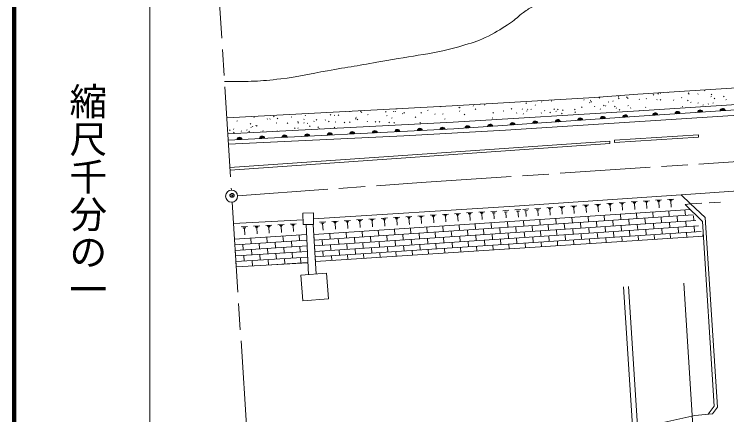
# Model space of a CAD drawing. Units: millimetres, scale not verified. Extents: x 40000 to 680000, y 20000 to 380000.
# Drawn here: x 40000 to 134698, y 246801 to 300100 of the extents above; entities that cross this region are included whole.
import ezdxf
from ezdxf.enums import TextEntityAlignment as Align

# ---------------------------------------------------------------- set-up
doc = ezdxf.new("R2010")
doc.units = ezdxf.units.MM
doc.header["$LTSCALE"] = 1000
doc.header["$PDMODE"] = 32
doc.header["$PDSIZE"] = 500
doc.linetypes.add('CHAIN', pattern=[18.5, 12, -1.5, 3.5, -1.5])
for name, color, linetype, lineweight in [('M-BGD', 7, 'Continuous', 13), ('M-BMK', 2, 'CHAIN', 13), ('M-BMK-SRVR', 3, 'Continuous', 13), ('M-STR-HTXT', 7, 'Continuous', 13), ('M-TTL', 2, 'Continuous', 140), ('M-TTL-BAND', 7, 'Continuous', 13)]:
    doc.layers.add(name, color=color, linetype=linetype, lineweight=lineweight)
doc.layers.add('M-OTRS', color=6, linetype='Continuous')
doc.styles.add('@ＭＳ ゴシック', font='')
doc.styles.get('@ＭＳ ゴシック').set_extended_font_data('@MS Gothic')

msp = doc.modelspace()

# ---------------------------------------------------------------- linework, layer by layer
at = {"layer": 'M-BGD'}
for p, q in [((131732, 289887), (131803, 289958)), ((117763, 288930), (117834, 289000)), ((120269, 289060), (120340, 289131)), ((120318, 288842), (120388, 288912)), ((121376, 289025), (121447, 289095)), ((121522, 288887), (121593, 288957)), ((123971, 288826), (124042, 288897)), ((124929, 289333), (125000, 289403)), ((125542, 289474), (125613, 289544)), ((125835, 289544), (125906, 289614)), ((126867, 289671), (126928, 289732)), ((128671, 288961), (128742, 289032)), ((129573, 289549), (129644, 289620)), ((129651, 289424), (129722, 289495)), ((130839, 289454), (130909, 289524)), ((132597, 289103), (132667, 289174)), ((132644, 289391), (132714, 289462)), ((133047, 288853), (133118, 288923)), ((134283, 289128), (134354, 289198)), ((100975, 287875), (101046, 287946)), ((101858, 288085), (101916, 288142)), ((102480, 288008), (102551, 288079)), ((107992, 288236), (108062, 288307)), ((109218, 287976), (109289, 288046)), ((110057, 288405), (110128, 288476)), ((111363, 288516), (111433, 288587)), ((115693, 288677), (115764, 288748)), ((116444, 288302), (116515, 288373)), ((116564, 288599), (116634, 288670)), ((116630, 288395), (116701, 288466)), ((118324, 287928), (118394, 287999)), ((118575, 287877), (118645, 287948)), ((118941, 288394), (119011, 288464)), ((119552, 288489), (119622, 288560)), ((121554, 287902), (121625, 287972)), ((123039, 288745), (123110, 288815)), ((125399, 288689), (125469, 288759)), ((125859, 288678), (125930, 288749)), ((127601, 288624), (127671, 288695)), ((129497, 288595), (129567, 288666)), ((129902, 288346), (129973, 288416)), ((130872, 288250), (130943, 288321)), ((131519, 287987), (131589, 288057)), ((132218, 288118), (132288, 288188)), ((132856, 288249), (132927, 288320)), ((134591, 288688), (134662, 288758)), ((84599, 287129), (84656, 287187)), ((85973, 287141), (86044, 287212)), ((86125, 287030), (86196, 287101)), ((86501, 287277), (86512, 287288)), ((89358, 287078), (89428, 287149)), ((90389, 287123), (90459, 287194)), ((90622, 287116), (90693, 287187)), ((90825, 287468), (90882, 287526)), ((91778, 286948), (91849, 287019)), ((94051, 286945), (94122, 287016)), ((94936, 287269), (95006, 287339)), ((96657, 287792), (96708, 287843)), ((99099, 287645), (99170, 287716)), ((99161, 287155), (99232, 287226)), ((99176, 287624), (99247, 287695)), ((101265, 287420), (101336, 287491)), ((103616, 286952), (103686, 287023)), ((104984, 287195), (105055, 287266)), ((106046, 287483), (106116, 287553)), ((106733, 286919), (106803, 286990)), ((107490, 287444), (107561, 287515)), ((108094, 287195), (108165, 287266)), ((108206, 287406), (108276, 287477)), ((108676, 287409), (108747, 287479)), ((110012, 286924), (110083, 286994)), ((110469, 287236), (110540, 287307)), ((111196, 286985), (111267, 287056)), ((111734, 287440), (111805, 287510)), ((111991, 287150), (112061, 287221)), ((112223, 287388), (112294, 287459)), ((112871, 287298), (112942, 287368)), ((114481, 287380), (114552, 287451)), ((114506, 287033), (114577, 287103)), ((115403, 287698), (115474, 287769)), ((117104, 287799), (117174, 287870)), ((117866, 287428), (117936, 287498)), ((119776, 287782), (119847, 287853)), ((119982, 287577), (120052, 287647)), ((120411, 287335), (120482, 287406)), ((121902, 287585), (121972, 287656)), ((123075, 287254), (123126, 287304)), ((123879, 287675), (123950, 287746)), ((128787, 287758), (128858, 287829)), ((71851, 286345), (71921, 286416)), ((73596, 286121), (73666, 286191)), ((73961, 286124), (74032, 286194)), ((74463, 286462), (74534, 286533)), ((74962, 286188), (75032, 286259)), ((76826, 286391), (76896, 286462)), ((78468, 286085), (78539, 286155)), ((78646, 286593), (78717, 286663)), ((80133, 286022), (80203, 286093)), ((81302, 285989), (81373, 286060)), ((82004, 286666), (82075, 286736)), ((82529, 286611), (82600, 286682)), ((83049, 286631), (83119, 286702)), ((85372, 286151), (85443, 286221)), ((85402, 286348), (85472, 286419)), ((85596, 286069), (85667, 286140)), ((86970, 286699), (87041, 286770)), ((89497, 286568), (89568, 286638)), ((90156, 286248), (90226, 286318)), ((91597, 286833), (91667, 286904)), ((93284, 286371), (93355, 286442)), ((95885, 286759), (95956, 286830)), ((96928, 286785), (96999, 286855)), ((97187, 286125), (97257, 286195)), ((99820, 286719), (99891, 286790)), ((103516, 286262), (103587, 286332)), ((104502, 286103), (104503, 286104)), ((107619, 286815), (107690, 286886)), ((112756, 286849), (112827, 286919)), ((69593, 285854), (69664, 285925)), ((71352, 285475), (71423, 285546)), ((71441, 285011), (71512, 285081)), ((71654, 285129), (71725, 285200)), ((72093, 285233), (72164, 285303)), ((72210, 285211), (72281, 285282)), ((74827, 285593), (74898, 285664)), ((76275, 285568), (76346, 285638)), ((77673, 285777), (77744, 285847)), ((77710, 285602), (77780, 285673)), ((78477, 285626), (78548, 285697)), ((78949, 285555), (79020, 285626)), ((79262, 285162), (79333, 285232)), ((79805, 285818), (79875, 285889)), ((80367, 285042), (80438, 285113)), ((81780, 285798), (81850, 285868)), ((82530, 284990), (82601, 285061)), ((82663, 285716), (82734, 285787)), ((83855, 285661), (83926, 285732)), ((84559, 285713), (84630, 285783)), ((86885, 285793), (86955, 285863)), ((87966, 285735), (88037, 285806)), ((88518, 285739), (88589, 285809)), ((89795, 285646), (89866, 285716)), ((90452, 285612), (90523, 285682)), ((93920, 285624), (93991, 285694)), ((68611, 284629), (68682, 284700)), ((69136, 284764), (69207, 284835)), ((69161, 284317), (69232, 284388)), ((70140, 284508), (70211, 284578)), ((70877, 284663), (70947, 284734)), ((71180, 284471), (71251, 284542)), ((73026, 284545), (73097, 284616)), ((74935, 284520), (75006, 284590)), ((77254, 284915), (77325, 284986)), ((77680, 284908), (77751, 284979)), ((80496, 284831), (80567, 284902)), ((128646, 276072), (137625, 276720)), ((128646, 276072), (129879, 274866)), ((115564, 274676), (116371, 274731)), ((117168, 274785), (117977, 274841)), ((117377, 274698), (117782, 274726)), ((118774, 274895), (119586, 274951)), ((118984, 274808), (119390, 274835)), ((119092, 274713), (119295, 274727)), ((119194, 274720), (119249, 273908)), ((120383, 275005), (121197, 275061)), ((120593, 274917), (121001, 274945)), ((120702, 274823), (120906, 274837)), ((120804, 274830), (120860, 274015)), ((121994, 275116), (122811, 275172)), ((122205, 275027), (122614, 275055)), ((122314, 274932), (122519, 274946)), ((122417, 274939), (122473, 274122)), ((123608, 275226), (124428, 275282)), ((123820, 275138), (124230, 275166)), ((123930, 275042), (124135, 275056)), ((124032, 275049), (124088, 274229)), ((125225, 275337), (126048, 275393)), ((125438, 275248), (125849, 275276)), ((125548, 275152), (125753, 275166)), ((125650, 275159), (125707, 274337)), ((126844, 275448), (127670, 275504)), ((127058, 275359), (127471, 275387)), ((127168, 275262), (127375, 275277)), ((127271, 275270), (127328, 274444)), ((131365, 274955), (129879, 274866)), ((133861, 275104), (132363, 275015)), ((129873, 274112), (79804, 270790)), ((100120, 273651), (100925, 273702)), ((101726, 273753), (102527, 273803)), ((101933, 273665), (102333, 273691)), ((103328, 273854), (104126, 273905)), ((103540, 273667), (103939, 273693)), ((103739, 273680), (103790, 272882)), ((104926, 273955), (105720, 274006)), ((105137, 273770), (105534, 273795)), ((105335, 273782), (105386, 272988)), ((106543, 274058), (107336, 274112)), ((106755, 273873), (107151, 273900)), ((106953, 273887), (107007, 273093)), ((107587, 274129), (108381, 274184)), ((107799, 273945), (108196, 273972)), ((107997, 273958), (108052, 273165)), ((109177, 274238), (109973, 274293)), ((109390, 274053), (109788, 274080)), ((109589, 274067), (109643, 273271)), ((110770, 274347), (111569, 274402)), ((110977, 274261), (111376, 274289)), ((111083, 274168), (111283, 274182)), ((111183, 274175), (111238, 273376)), ((112366, 274457), (113167, 274511)), ((112573, 274370), (112973, 274398)), ((112680, 274277), (112880, 274291)), ((112780, 274284), (112835, 273482)), ((113964, 274566), (114768, 274621)), ((114171, 274479), (114573, 274507)), ((114279, 274386), (114480, 274399)), ((114379, 274392), (114434, 273589)), ((115773, 274588), (116176, 274616)), ((115881, 274495), (116082, 274508)), ((115981, 274501), (116037, 273695)), ((117485, 274604), (117687, 274618)), ((117586, 274611), (117642, 273801)), ((124855, 273779), (124905, 273031)), ((127001, 273921), (127050, 273173)), ((129146, 274064), (129196, 273315)), ((69148, 272232), (78378, 272754)), ((79852, 270041), (130229, 273384)), ((85495, 272724), (86335, 272777)), ((87135, 272828), (87972, 272881)), ((87351, 272737), (87769, 272763)), ((88772, 272932), (89604, 272985)), ((88987, 272841), (89403, 272867)), ((89097, 272744), (89305, 272757)), ((89201, 272750), (89254, 271918)), ((90405, 273035), (91233, 273088)), ((90618, 272945), (91033, 272971)), ((90729, 272848), (90936, 272861)), ((90832, 272854), (90885, 272026)), ((92034, 273139), (92858, 273191)), ((92246, 273049), (92659, 273075)), ((92356, 272952), (92562, 272965)), ((92459, 272958), (92511, 272134)), ((93659, 273241), (94479, 273294)), ((93870, 273152), (94281, 273178)), ((93979, 273056), (94185, 273069)), ((94082, 273062), (94134, 272241)), ((95280, 273344), (96097, 273396)), ((95490, 273255), (95899, 273281)), ((95599, 273159), (95803, 273172)), ((95701, 273166), (95753, 272349)), ((96897, 273447), (97710, 273498)), ((97107, 273358), (97513, 273384)), ((97215, 273263), (97418, 273276)), ((97316, 273269), (97368, 272456)), ((98510, 273549), (99320, 273600)), ((98719, 273461), (99124, 273486)), ((98827, 273366), (99029, 273379)), ((98928, 273372), (98979, 272563)), ((100328, 273563), (100730, 273589)), ((100435, 273469), (100636, 273481)), ((100536, 273475), (100587, 272670)), ((102039, 273571), (102239, 273584)), ((102139, 273578), (102190, 272776)), ((109838, 272782), (109888, 272034)), ((111984, 272925), (112033, 272176)), ((114129, 273067), (114179, 272319)), ((116274, 273210), (116324, 272461)), ((118419, 273352), (118469, 272604)), ((120565, 273494), (120614, 272746)), ((121687, 272817), (121737, 272069)), ((122710, 273637), (122760, 272888)), ((123832, 272959), (123882, 272211)), ((125978, 273102), (126027, 272353)), ((128123, 273244), (128173, 272496)), ((130275, 273290), (130318, 272638)), ((70154, 271788), (70992, 271835)), ((71795, 271881), (72623, 271928)), ((72008, 271789), (72422, 271812)), ((73427, 271973), (74245, 272019)), ((73637, 271882), (74046, 271905)), ((73745, 271786), (73950, 271797)), ((73848, 271792), (73894, 270973)), ((75049, 272065), (75858, 272110)), ((75257, 271975), (75661, 271998)), ((75363, 271880), (75566, 271891)), ((75465, 271885), (75510, 271076)), ((76661, 272156), (77461, 272201)), ((76867, 272067), (77266, 272090)), ((76972, 271973), (77172, 271984)), ((77072, 271978), (77117, 271179)), ((78777, 272119), (79113, 265443)), ((80138, 265520), (79719, 272134)), ((79899, 269293), (130584, 272656)), ((79947, 268544), (130940, 271928)), ((80549, 272411), (81401, 272465)), ((80769, 272318), (81195, 272345)), ((80882, 272218), (81095, 272232)), ((80989, 272225), (81043, 271373)), ((82202, 272516), (83050, 272569)), ((82420, 272423), (82844, 272450)), ((82533, 272324), (82745, 272337)), ((82639, 272330), (82693, 271482)), ((83850, 272620), (84694, 272673)), ((84068, 272528), (84490, 272555)), ((84180, 272429), (84391, 272442)), ((84286, 272436), (84339, 271592)), ((85711, 272632), (86131, 272659)), ((85823, 272534), (86033, 272547)), ((85928, 272541), (85981, 271700)), ((87462, 272639), (87671, 272652)), ((87567, 272646), (87620, 271809)), ((94821, 271786), (94871, 271038)), ((96967, 271928), (97016, 271180)), ((99112, 272071), (99162, 271322)), ((101257, 272213), (101307, 271465)), ((103402, 272355), (103452, 271607)), ((105548, 272498), (105597, 271749)), ((106670, 271821), (106720, 271072)), ((107693, 272640), (107743, 271892)), ((108815, 271963), (108865, 271215)), ((110961, 272105), (111010, 271357)), ((113106, 272248), (113156, 271499)), ((115251, 272390), (115301, 271642)), ((117396, 272532), (117446, 271784)), ((118519, 271855), (118568, 271107)), ((119542, 272675), (119591, 271926)), ((120664, 271998), (120714, 271249)), ((122809, 272140), (122859, 271391)), ((124955, 272282), (125004, 271534)), ((127100, 272425), (127150, 271676)), ((129245, 272567), (129295, 271819)), ((130367, 271890), (130417, 271141)), ((70369, 271695), (70788, 271719)), ((70480, 271596), (70689, 271608)), ((70585, 271602), (70632, 270765)), ((72117, 271691), (72324, 271703)), ((72221, 271697), (72268, 270869)), ((79994, 267796), (131295, 271200)), ((81950, 270932), (81999, 270184)), ((84095, 271074), (84145, 270326)), ((86240, 271217), (86290, 270468)), ((88386, 271359), (88435, 270611)), ((90531, 271501), (90580, 270753)), ((92676, 271644), (92726, 270895)), ((93798, 270966), (93848, 270218)), ((95944, 271109), (95993, 270360)), ((98089, 271251), (98139, 270503)), ((100234, 271394), (100284, 270645)), ((102379, 271536), (102429, 270788)), ((103502, 270859), (103551, 270110)), ((104525, 271678), (104574, 270930)), ((105647, 271001), (105697, 270253)), ((107792, 271143), (107842, 270395)), ((109938, 271286), (109987, 270537)), ((112083, 271428), (112133, 270680)), ((114228, 271570), (114278, 270822)), ((115351, 270893), (115400, 270145)), ((116373, 271713), (116423, 270964)), ((117496, 271036), (117545, 270287)), ((119641, 271178), (119691, 270430)), ((121786, 271320), (121836, 270572)), ((123932, 271463), (123981, 270714)), ((126077, 271605), (126127, 270857)), ((127199, 270928), (127242, 270287)), ((128222, 271747), (128272, 270999)), ((129344, 271070), (129387, 270428)), ((69279, 270177), (78844, 270788)), ((69279, 270177), (69327, 269429)), ((69327, 269429), (78881, 270039)), ((71425, 270314), (71472, 269566)), ((73570, 270451), (73618, 269703)), ((75716, 270588), (75764, 269840)), ((76837, 269908), (76884, 269160)), ((77862, 270725), (77909, 269977)), ((79804, 270790), (79854, 270041)), ((80033, 267184), (131601, 270574)), ((80927, 270112), (80976, 269364)), ((83072, 270255), (83122, 269506)), ((85217, 270397), (85267, 269649)), ((87363, 270539), (87412, 269791)), ((89508, 270682), (89557, 269933)), ((90630, 270005), (90680, 269256)), ((91653, 270824), (91703, 270076)), ((92775, 270147), (92825, 269399)), ((94921, 270289), (94970, 269541)), ((97066, 270432), (97116, 269683)), ((99211, 270574), (99261, 269826)), ((100334, 269897), (100383, 269148)), ((101357, 270716), (101406, 269968)), ((102479, 270039), (102528, 269291)), ((104624, 270182), (104674, 269433)), ((106769, 270324), (106819, 269576)), ((108915, 270466), (108964, 269718)), ((111060, 270609), (111110, 269860)), ((112182, 269931), (112224, 269300)), ((113205, 270751), (113255, 270003)), ((114328, 270074), (114369, 269441)), ((116473, 270216), (116515, 269582)), ((118618, 270358), (118660, 269723)), ((120763, 270501), (120806, 269864)), ((122909, 270643), (122951, 270005)), ((125054, 270785), (125096, 270146)), ((131521, 270737), (131532, 270569)), ((69374, 268680), (78919, 269290)), ((70400, 269497), (70447, 268749)), ((72545, 269634), (72593, 268886)), ((73666, 268954), (73714, 268206)), ((74691, 269771), (74739, 269023)), ((75812, 269091), (75859, 268343)), ((77957, 269229), (78005, 268480)), ((79904, 269293), (79953, 268544)), ((82049, 269435), (82099, 268687)), ((84194, 269578), (84244, 268829)), ((86340, 269720), (86389, 268972)), ((87462, 269043), (87511, 268294)), ((88485, 269862), (88534, 269114)), ((89607, 269185), (89657, 268437)), ((91752, 269327), (91802, 268579)), ((93898, 269470), (93947, 268721)), ((96043, 269612), (96093, 268864)), ((98188, 269754), (98238, 269006)), ((99311, 269077), (99352, 268454)), ((101456, 269220), (101497, 268595)), ((103601, 269362), (103643, 268736)), ((105746, 269504), (105788, 268877)), ((107892, 269647), (107933, 269018)), ((110037, 269789), (110079, 269159)), ((69375, 268680), (69422, 267932)), ((69422, 267932), (78957, 268541)), ((70495, 268000), (70543, 267252)), ((71520, 268817), (71568, 268069)), ((72641, 268137), (72689, 267389)), ((74786, 268275), (74834, 267526)), ((76932, 268412), (76980, 267663)), ((81026, 268616), (81076, 267867)), ((83171, 268758), (83221, 268010)), ((84294, 268081), (84334, 267467)), ((85317, 268900), (85366, 268152)), ((86439, 268223), (86480, 267608)), ((88584, 268366), (88625, 267749)), ((90729, 268508), (90770, 267890)), ((92875, 268650), (92916, 268031)), ((95020, 268793), (95061, 268172)), ((97165, 268935), (97207, 268313)), ((69469, 267183), (78995, 267792)), ((69470, 267183), (69515, 266477)), ((71616, 267321), (71662, 266595)), ((73761, 267458), (73809, 266712)), ((75907, 267595), (75955, 266846)), ((78053, 267732), (78101, 266983)), ((80003, 267796), (80044, 267185)), ((82148, 267938), (82189, 267326)), ((69514, 266477), (79035, 267000)), ((74194, 266734), (79032, 267043)), ((74882, 266778), (74882, 266771)), ((77028, 266915), (77029, 266889))]:
    msp.add_line(p, q, dxfattribs=at)
for points in [[(68476, 282813), (91763, 283902), (105309, 284664), (180917, 289574), (199797, 290760), (228330, 292622), (277183, 295840), (280796, 296126), (323326, 296856), (345025, 297617), (347838, 298324)], [(219220, 295601), (171972, 292602), (122859, 289473), (117130, 289036), (98208, 287924), (68255, 286294)], [(223634, 293779), (123009, 287249), (98358, 285722), (68389, 284180)], [(226085, 293274), (123056, 286539), (98417, 284840), (68441, 283360)], [(79778, 272863), (106497, 274556), (128646, 276072)], [(132218, 246888), (133012, 247953), (131478, 272539), (129175, 274796), (129879, 274866)], [(129879, 274866), (131830, 273047), (133462, 247829), (132814, 246946)], [(124887, 245472), (130458, 246714), (132814, 246946)]]:
    msp.add_lwpolyline(points, dxfattribs=at)
for points in [[(68675, 279688), (119152, 283229), (119176, 282887), (68699, 279345)], [(119764, 283340), (130940, 284045), (130959, 283733), (119783, 283028)], [(78364, 273638), (79766, 273659), (79790, 272135), (78388, 272114)], [(78082, 265366), (81508, 265622), (81763, 262225), (78336, 261969)]]:
    msp.add_lwpolyline(points, close=True, dxfattribs=at)
for centre, radius, start, end in [((125180, 286624), 354, 12.53716, 174.94234), ((128174, 286820), 354, 12.53716, 174.94234), ((128174, 286820), 283, 14.7612, 172.7183), ((128174, 286820), 212, 18.50753, 168.97198), ((128174, 286820), 142, 26.21926, 161.26025), ((131167, 287015), 354, 12.53716, 174.94234), ((131167, 287015), 283, 14.7612, 172.7183), ((131167, 287015), 212, 18.50753, 168.97198), ((131167, 287015), 142, 26.21926, 161.26025), ((131167, 287015), 100, 36.53692, 150.94259), ((134161, 287211), 354, 12.53716, 174.94234), ((134161, 287211), 283, 14.7612, 172.7183), ((134161, 287211), 212, 18.50753, 168.97198), ((134161, 287211), 142, 26.21926, 161.26025), ((134161, 287211), 100, 36.53692, 150.94259), ((112237, 285739), 354, 12.74277, 175.14794), ((112237, 285739), 283, 14.9668, 172.92391), ((115230, 285945), 354, 12.74277, 175.14794), ((115230, 285945), 283, 14.9668, 172.92391), ((115230, 285945), 212, 18.71313, 169.17758), ((115230, 285945), 142, 26.42486, 161.46585), ((115230, 285945), 100, 36.74252, 151.14819), ((118223, 286152), 354, 12.74277, 175.14794), ((118223, 286152), 283, 14.9668, 172.92391), ((118223, 286152), 212, 18.71313, 169.17758), ((118223, 286152), 142, 26.42486, 161.46585), ((118223, 286152), 100, 36.74252, 151.14819), ((121216, 286358), 354, 12.74277, 175.14794), ((121216, 286358), 283, 14.9668, 172.92391), ((121216, 286358), 212, 18.71313, 169.17758), ((121216, 286358), 142, 26.42486, 161.46585), ((121216, 286358), 100, 36.74252, 151.14819), ((125180, 286624), 283, 14.7612, 172.7183), ((125180, 286624), 212, 18.50753, 168.97198), ((125180, 286624), 142, 26.21926, 161.26025), ((125180, 286624), 100, 36.53692, 150.94259), ((128174, 286820), 100, 36.53692, 150.94259), ((96915, 284712), 354, 11.62395, 174.02913), ((100265, 284913), 354, 12.74277, 175.14794), ((100265, 284913), 283, 14.9668, 172.92391), ((100265, 284913), 212, 18.71313, 169.17758), ((100265, 284913), 142, 26.42486, 161.46585), ((103258, 285120), 354, 12.74277, 175.14794), ((103258, 285120), 283, 14.9668, 172.92391), ((103258, 285120), 212, 18.71313, 169.17758), ((103258, 285120), 142, 26.42486, 161.46585), ((103258, 285120), 100, 36.74252, 151.14819), ((106251, 285326), 354, 12.74277, 175.14794), ((106251, 285326), 283, 14.9668, 172.92391), ((106251, 285326), 212, 18.71313, 169.17758), ((106251, 285326), 142, 26.42486, 161.46585), ((106251, 285326), 100, 36.74252, 151.14819), ((109244, 285533), 354, 12.74277, 175.14794), ((109244, 285533), 283, 14.9668, 172.92391), ((109244, 285533), 212, 18.71313, 169.17758), ((109244, 285533), 142, 26.42486, 161.46585), ((109244, 285533), 100, 36.74252, 151.14819), ((112237, 285739), 212, 18.71313, 169.17758), ((112237, 285739), 142, 26.42486, 161.46585), ((112237, 285739), 100, 36.74252, 151.14819), ((78937, 283824), 354, 11.62395, 174.02913), ((78937, 283824), 283, 13.84799, 171.80509), ((81934, 283972), 354, 11.62395, 174.02913), ((81934, 283972), 283, 13.84799, 171.80509), ((81934, 283972), 212, 17.59432, 168.05877), ((81934, 283972), 142, 25.30605, 160.34704), ((84930, 284120), 354, 11.62395, 174.02913), ((84930, 284120), 283, 13.84799, 171.80509), ((84930, 284120), 212, 17.59432, 168.05877), ((84930, 284120), 142, 25.30605, 160.34704), ((84930, 284120), 100, 35.62371, 150.02937), ((87926, 284268), 354, 11.62395, 174.02913), ((87926, 284268), 283, 13.84799, 171.80509), ((87926, 284268), 212, 17.59432, 168.05877), ((87926, 284268), 142, 25.30605, 160.34704), ((87926, 284268), 100, 35.62371, 150.02937), ((90923, 284416), 354, 11.62395, 174.02913), ((90923, 284416), 283, 13.84799, 171.80509), ((90923, 284416), 212, 17.59432, 168.05877), ((90923, 284416), 142, 25.30605, 160.34704), ((90923, 284416), 100, 35.62371, 150.02937), ((93919, 284564), 354, 11.62395, 174.02913), ((93919, 284564), 283, 13.84799, 171.80509), ((93919, 284564), 212, 17.59432, 168.05877), ((93919, 284564), 142, 25.30605, 160.34704), ((93919, 284564), 100, 35.62371, 150.02937), ((96915, 284712), 283, 13.84799, 171.80509), ((96915, 284712), 212, 17.59432, 168.05877), ((96915, 284712), 142, 25.30605, 160.34704), ((96915, 284712), 100, 35.62371, 150.02937), ((100265, 284913), 100, 36.74252, 151.14819), ((69948, 283380), 354, 11.62395, 174.02913), ((69948, 283380), 283, 13.84799, 171.80509), ((69948, 283380), 212, 17.59432, 168.05877), ((69948, 283380), 142, 25.30605, 160.34704), ((69948, 283380), 100, 35.62371, 150.02937), ((72945, 283528), 354, 11.62395, 174.02913), ((72945, 283528), 283, 13.84799, 171.80509), ((72945, 283528), 212, 17.59432, 168.05877), ((72945, 283528), 142, 25.30605, 160.34704), ((72945, 283528), 100, 35.62371, 150.02937), ((75941, 283676), 354, 11.62395, 174.02913), ((75941, 283676), 283, 13.84799, 171.80509), ((75941, 283676), 212, 17.59432, 168.05877), ((75941, 283676), 142, 25.30605, 160.34704), ((75941, 283676), 100, 35.62371, 150.02937), ((78937, 283824), 212, 17.59432, 168.05877), ((78937, 283824), 142, 25.30605, 160.34704), ((78937, 283824), 100, 35.62371, 150.02937), ((81934, 283972), 100, 35.62371, 150.02937)]:
    msp.add_arc(centre, radius, start, end, dxfattribs=at)
msp.add_open_spline([(67948, 291128), (71461, 291164), (72521, 291149), (75424, 291500), (77861, 291795), (79195, 292163), (81613, 292582), (84386, 293064), (85948, 293290), (88715, 293808), (93088, 294626), (95627, 294738), (99891, 296009), (101144, 296383), (101865, 296586), (103023, 297194), (104212, 297819), (104865, 298200), (105972, 298960), (106676, 299444), (106980, 299837), (107680, 300327), (108214, 300701), (108504, 300957), (109119, 301174), (110894, 301799), (111990, 301820), (113861, 302020), (117483, 302408), (119532, 302433), (123174, 302528), (125978, 302602), (127551, 302583), (130355, 302516), (131751, 302483), (132535, 302474), (133927, 302359), (135490, 302230), (136352, 302029), (137896, 301753), (138965, 301562), (139542, 301339), (140615, 301174), (142059, 300951), (142881, 300910), (144341, 300835), (146950, 300702), (148420, 300785), (151029, 300920), (155465, 301149), (157919, 301661), (162338, 302108), (166749, 302554), (169251, 302548), (173635, 303206), (176327, 303610), (177793, 304074), (180472, 304558), (183712, 305143), (185519, 305553), (188791, 305915), (193866, 306476), (196730, 306584), (201829, 306846), (208504, 307189), (212268, 306842), (218932, 307354), (222467, 307626), (224397, 308206), (227907, 308709), (228402, 308780), (228681, 308813), (229177, 308878), (231836, 309231), (233325, 309435), (235986, 309773), (240666, 310367), (243302, 310588), (247973, 311249), (249828, 311511), (250860, 311709), (252710, 312007), (253737, 312173), (254324, 312206), (255339, 312434), (257600, 312943), (258882, 313199), (261081, 313934), (262558, 314427), (263348, 314809), (264821, 315313), (267852, 316349), (269584, 316841), (272695, 317599), (273963, 317908), (274694, 318034), (275997, 318107), (278277, 318235), (279568, 318168), (281839, 317938), (291977, 316910), (297417, 314714), (307493, 313196), (311452, 312600), (313662, 312149), (317653, 311842), (322341, 311480), (324974, 311260), (329676, 311249), (332721, 311242), (334430, 311831), (337465, 311588), (340175, 311371), (341662, 310954), (344323, 310402), (346783, 309892), (348118, 309409), (350582, 308922), (352658, 308511), (353364, 308397), (355925, 308019)], degree=3, knots=[0, 0, 0, 0, 1, 1, 1, 2, 2, 2, 3, 3, 3, 4, 4, 4, 5, 5, 5, 6, 6, 6, 7, 7, 7, 8, 8, 8, 9, 9, 9, 10, 10, 10, 11, 11, 11, 12, 12, 12, 13, 13, 13, 14, 14, 14, 15, 15, 15, 16, 16, 16, 17, 17, 17, 18, 18, 18, 19, 19, 19, 20, 20, 20, 21, 21, 21, 22, 22, 22, 23, 23, 23, 24, 24, 24, 25, 25, 25, 26, 26, 26, 27, 27, 27, 28, 28, 28, 29, 29, 29, 30, 30, 30, 31, 31, 31, 32, 32, 32, 33, 33, 33, 34, 34, 34, 35, 35, 35, 36, 36, 36, 37, 37, 37, 38, 38, 38, 39, 39, 39, 40, 40, 40, 40], dxfattribs=at)
at = {"layer": 'M-BMK'}
for p, q in [((65645, 327356), (68865, 276684)), ((68967, 275088), (72866, 213744))]:
    msp.add_line(p, q, dxfattribs=at)
msp.add_lwpolyline([(69690, 275948), (94086, 277704), (168008, 282633)], dxfattribs=at)
at = {"layer": 'M-BMK-SRVR'}
msp.add_circle((68892, 275885), 800, dxfattribs=at)
at = {"layer": 'M-OTRS'}
msp.add_point((68942, 275997), dxfattribs=at)
at = {"layer": 'M-STR-HTXT'}
for p, q in [((131682, 222309), (128984, 264330)), ((123683, 221796), (120985, 263816)), ((124347, 221838), (121650, 263859))]:
    msp.add_line(p, q, dxfattribs=at)
at = {"layer": 'M-TTL'}
msp.add_line((40000, 380000), (40000, 20000), dxfattribs=at)
at = {"layer": 'M-TTL-BAND'}
msp.add_line((58000, 370000), (58000, 20000), dxfattribs=at)

# ---------------------------------------------------------------- texts
at = {"layer": 'M-TTL-BAND', "style": '@ＭＳ ゴシック'}
msp.add_text('縮尺千分の一', height=3666, rotation=270, dxfattribs=at).set_placement((49777, 261030), align=Align.MIDDLE_RIGHT)

doc.saveas('drawing.dxf')
